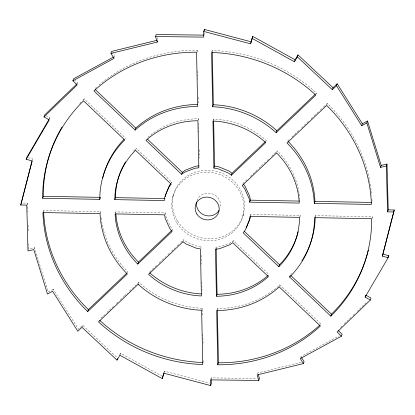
<?xml version="1.0" encoding="UTF-8"?>
<svg xmlns="http://www.w3.org/2000/svg" width="415" height="415" viewBox="0 0 415 415"><rect width="100%" height="100%" fill="white"/><g stroke="black" fill="none" stroke-linecap="round" stroke-linejoin="round"><path stroke-width="0.31" stroke-dasharray="2.08 1.56" d="M250.504 215.639L250.644 214.446L300.19 215.369A79.203 74.28 18.4 0 1 300.175 216.635M164.081 372.385L164.402 371.166L209.445 383.097M32.37 159.884L32.697 158.888L28.614 157.778M49.577 118.887L49.909 117.891L46.221 115.821M26.928 204.621L27.426 203.127L22.016 203.023M77.548 83.929L77.88 82.933L75.281 80.463M43.259 211.562L43.591 210.566L100.721 211.64A94.324 88.468 18.4 0 0 100.861 214.161M33.952 249.093L34.445 247.599L28.666 248.969L28.526 243.802M83.706 100.352L84.204 98.858L125.356 137.988L125.024 138.984M114.374 57.395L114.706 56.399L112.532 52.897M52.954 290.261L53.286 289.265L78.482 329.256L82.652 325.298L117.642 358.124M100.389 212.636L100.721 211.64M135.689 149.779L136.187 148.285L171.877 182.226L171.545 183.222M115.256 213.414L115.754 211.92L165.3 212.848L165.87 216.448L170.425 226.533L172.806 229.454L172.474 230.45M82.154 326.792L82.652 325.298M196.907 51.206L197.239 50.21A151.802 142.371 18.4 0 0 97.982 85.967M127.664 272.977L127.996 271.981A94.324 88.468 18.4 0 1 103.802 231.16M211.775 51.984L212.273 50.49A151.802 142.371 18.4 0 1 316.474 93.11L316.147 94.106M138.33 283.772L138.828 282.278A94.324 88.468 18.4 0 0 202.323 308.252L202.489 316.65M164.802 214.342L165.3 212.848M120.054 354.726L120.552 353.232L161.824 376.032M198.09 120.251L198.588 118.757A79.203 74.28 18.4 0 0 147.574 137.541M172.806 196.98L173.47 194.988M213.123 120.532L213.621 119.038A79.203 74.28 18.4 0 1 266.404 140.628L266.072 141.624M183.14 241.245L183.638 239.751L186.709 242.018L197.322 246.354L201.114 246.899L201.14 248.191M200.782 247.895L201.114 246.899M163.904 372.66L164.402 371.166M215.816 248.18L216.148 247.184L219.924 246.78L230.372 242.832L233.355 240.684L269.045 274.621L268.713 275.617M201.825 309.746L202.323 308.252M232.857 242.178L233.355 240.684M242.858 216.028L243.522 214.036M217.024 309.528L217.356 308.532A94.324 88.468 18.4 0 0 279.876 284.918L321.028 324.048L320.696 325.044M250.146 215.94L250.644 214.446M276.738 152.419L277.236 150.925A79.203 74.28 18.4 0 1 299.801 199.184M210.711 379.377L211.209 377.883L257.523 378.439M326.807 104.902L327.305 103.408A151.802 142.371 18.4 0 1 371.664 195.439M299.692 216.863L300.19 215.369M279.378 286.412L279.876 284.918M257.456 373.91L257.788 372.914L301.56 362.222M314.892 216.651L315.224 215.655L372.354 216.723A151.802 142.371 18.4 0 1 372.354 218.658M300.626 357.606L300.958 356.61L339.299 335.73M372.022 217.719L372.354 216.723M49.261 119.001L49.909 117.891M119.582 354.861L120.552 353.232M171.12 183.171L171.877 182.226M340.554 327.409L341.939 326.076M344.248 323.85L351.173 317.185M353.02 315.405L354.861 313.626M357.17 311.406L359.017 309.626M359.478 309.185L364.095 304.74M364.557 304.294L367.327 301.627M315.545 93.998L316.474 93.11M101.053 318.123L104.782 314.586M107.117 312.37L108.979 310.602M109.446 310.161L114.576 305.29M116.444 303.521L118.306 301.752M120.174 299.978L123.903 296.44M124.37 295.999L127.633 292.897M129.501 291.128L138.828 282.278M149.722 271.939L156.688 265.325M159.012 263.12L161.803 260.475M162.265 260.034L165.984 256.506M167.842 254.743L169.699 252.979M171.556 251.215L175.275 247.688M177.132 245.924L178.99 244.16M180.847 242.396L183.638 239.751M242.858 183.554L247.968 178.704M250.287 176.5L257.259 169.885M259.116 168.122L260.973 166.358M261.44 165.917L266.549 161.067M267.016 160.626L269.802 157.98M271.659 156.216L277.236 150.925M287.668 141.027L289.997 138.818M291.864 137.043L299.324 129.962M301.658 127.753L308.651 121.113M310.985 118.898L313.782 116.247M314.248 115.801L318.445 111.817M320.313 110.048L323.109 107.392M323.576 106.951L327.305 103.408M53.286 289.265L48.135 292.025L34.445 247.599M157.135 37.625L157.876 40.094M27.426 203.127L27.67 212.164M28.023 225.08L28.215 232.182M212.273 50.49L212.298 51.782M213.621 119.038L213.647 120.329M217.356 308.532L217.382 309.823M204.403 32.588L204.455 35.125M211.209 377.883L211.235 379.149M197.239 50.21L197.286 52.793M197.644 70.882L197.81 79.281M198.168 97.369L198.308 104.476M198.588 118.757L198.614 120.049M198.676 123.271L198.868 132.945M199.2 149.706L199.361 158.089M201.28 255.282L201.457 264.308M201.799 281.718L201.975 290.744M202.831 334.091L203.008 343.138M203.355 360.583L203.392 362.518M79.727 103.428A151.802 142.371 18.4 0 1 81.05 102.033M82.844 100.207A151.802 142.371 18.4 0 1 84.204 98.858M299.843 199.823A79.203 74.28 18.4 0 1 299.91 201.088M371.928 199.267A151.802 142.371 18.4 0 1 372.073 202.442M133.547 151.065A79.203 74.28 18.4 0 1 136.187 148.285M95.108 88.53A151.802 142.371 18.4 0 1 97.494 86.393M115.821 213.186A79.203 74.28 18.4 0 1 115.754 211.92M291.646 273.667A94.324 88.468 18.4 0 1 290.754 274.569M315.224 215.655A94.324 88.468 18.4 0 1 315.213 216.91M103.631 230.543A94.324 88.468 18.4 0 1 101.146 217.335M43.637 211.837A151.802 142.371 18.4 0 1 43.591 210.566M196.985 200.772A12.102 11.35 18.4 0 1 211.692 193.623A12.102 11.35 18.4 0 1 220.168 207.687M176.92 223.057A36.307 34.051 18.4 0 0 239.419 224.225A36.307 34.051 18.4 0 0 207.158 172.23A36.307 34.051 18.4 0 0 176.92 223.057M177.584 221.065A36.307 34.051 18.4 0 0 240.078 222.233A36.307 34.051 18.4 0 0 207.816 170.238A36.307 34.051 18.4 0 0 177.584 221.065"/><path stroke-width="0.62" d="M165.232 196.772L165.372 195.579M250.432 216.236L250.219 218.031L246.054 227.949M163.92 372.997L162.291 378.646L119.888 355.224L116.983 360.116L81.988 327.29L77.818 331.248L52.622 291.257L47.471 294.017L33.786 249.591L28.007 250.961L26.762 205.119L20.75 205.005L32.038 160.88L26.197 159.293L26.861 157.301L48.934 119.556M32.225 160.75L20.75 205.005M382.303 256.112L382.962 254.12L388.803 255.707L388.139 257.699L382.303 256.112L394.25 209.995L388.238 209.881L387.574 211.873L393.586 211.987M382.962 254.12L394.25 209.995M162.291 378.646L163.738 373.158L210.659 385.587L211.323 383.595L211.245 379.787M250.598 43.834L251.262 41.842L204.341 29.413L203.677 31.405L250.598 43.834L252.709 36.354L295.112 59.776L294.448 61.768L252.045 38.346M251.423 41.23L252.709 36.354M26.197 159.293L49.245 119.883L43.98 116.931L44.644 114.939L76.957 83.825M43.98 116.931L77.216 84.925L72.884 80.806L73.548 78.814L113.575 57.011M42.646 198.277A151.802 142.371 18.4 0 1 83.54 100.85L124.692 139.98A94.324 88.468 18.4 0 0 99.776 199.345L42.646 198.277L43.31 196.285A151.802 142.371 18.4 0 1 62.068 126.928M72.884 80.806L114.042 58.391L110.94 53.39L111.599 51.398L157.254 40.245M99.776 199.345L100.269 197.851M110.94 53.39L157.212 42.086L155.547 36.536L156.211 34.544L203.812 35.119M157.212 42.086L157.544 41.09M135.124 130.082A94.324 88.468 18.4 0 1 197.644 106.468L196.575 52.202A151.802 142.371 18.4 0 0 93.972 90.952L135.124 130.082L135.788 128.09A94.324 88.468 18.4 0 1 197.665 104.481M114.81 199.631A79.203 74.28 18.4 0 1 135.523 150.277L171.213 184.219L168.947 187.051L164.781 196.969L164.356 200.554L114.81 199.631L115.469 197.639A79.203 74.28 18.4 0 1 125.569 161.798M87.695 311.592L127.332 273.973A94.324 88.468 18.4 0 1 100.056 213.626L42.927 212.558A151.802 142.371 18.4 0 0 87.695 311.592L88.359 309.6L126.596 273.309M137.764 264.075L172.142 231.446L169.766 228.525L165.206 218.44L164.636 214.84L115.09 213.912A79.203 74.28 18.4 0 0 137.764 264.075L138.428 262.083L171.877 230.335M116.983 360.116L117.476 358.622M181.646 174.316L184.628 172.168L195.076 168.22L198.852 167.816L197.924 120.749A79.203 74.28 18.4 0 0 145.956 140.379L181.646 174.316L182.31 172.324L185.292 170.176L195.74 166.228L198.889 165.891M212.677 106.748L211.609 52.482A151.802 142.371 18.4 0 1 315.815 95.102L276.172 132.722A94.324 88.468 18.4 0 0 212.677 106.748L213.341 104.756L212.309 52.425M213.886 168.101L212.957 121.03A79.203 74.28 18.4 0 1 265.74 142.62L231.363 175.249L228.292 172.982L217.678 168.646L213.886 168.101L214.55 166.109L213.658 120.973M231.363 175.249L232.026 173.257L265.476 141.51M216.412 296.243L215.484 249.176L219.26 248.772L229.708 244.824L232.691 242.676L268.381 276.613A79.203 74.28 18.4 0 1 216.412 296.243L217.076 294.251L216.174 248.471M297.358 56.876L298.017 54.884L333.012 87.71L332.348 89.702L297.358 56.876L294.448 61.768M249.7 202.152L249.13 198.552L244.575 188.467L242.194 185.547L276.572 152.917A79.203 74.28 18.4 0 1 299.246 203.08L249.7 202.152L250.364 200.16L249.794 196.56L245.234 186.475L243.252 184.042M276.172 132.722L276.836 130.73L315.078 94.438M217.761 364.79L216.692 310.524A94.324 88.468 18.4 0 0 279.212 286.91L320.364 326.04A151.802 142.371 18.4 0 1 217.761 364.79L218.425 362.798L217.393 310.467M336.518 85.744L337.182 83.752L362.378 123.743L361.714 125.735L336.518 85.744L332.348 89.702M278.813 266.715A79.203 74.28 18.4 0 0 299.531 217.361L249.98 216.438L249.555 220.023L245.39 229.941L243.123 232.774L278.813 266.715L279.477 264.723A79.203 74.28 18.4 0 0 298.167 231.72M289.644 277.013A94.324 88.468 18.4 0 0 314.565 217.647L371.69 218.715A151.802 142.371 18.4 0 1 330.796 316.142L289.644 277.013L289.976 276.017M314.28 203.36A94.324 88.468 18.4 0 0 287.004 143.019L326.641 105.4A151.802 142.371 18.4 0 1 371.409 204.434L314.28 203.36L314.944 201.374A94.324 88.468 18.4 0 0 288.119 141.479M210.659 385.587L210.545 379.875L258.789 380.456L259.453 378.464L258.343 374.766M380.555 167.401L381.214 165.409L386.993 164.039L386.334 166.031L380.555 167.401L366.865 122.975L367.529 120.983L362.378 123.743M258.789 380.456L257.124 374.906L303.401 363.602L304.06 361.61L301.581 357.611M330.796 316.142L331.461 314.15A151.802 142.371 18.4 0 0 368.37 250.152M303.401 363.602L300.294 358.602L341.452 336.186L342.116 334.194L338.22 330.485M365.755 295.117L371.02 298.069L370.356 300.061L365.091 297.109L365.589 295.615M165.445 194.977L169.611 185.059L170.741 183.643M387.828 257.373L388.803 255.707M365.091 297.109L388.139 257.699M295.112 59.776L298.017 54.884M370.356 300.061L337.12 332.067L341.452 336.186M333.012 87.71L337.182 83.752M361.714 125.735L366.865 122.975M155.547 36.536L203.791 37.117L203.677 31.405M43.31 196.285L100.435 197.353M115.469 197.639L165.02 198.562M250.364 200.16L299.267 201.078M314.944 201.374L371.43 202.427M214.55 166.109L218.342 166.654L228.956 170.99L232.026 173.257M95.102 89.407L135.788 128.09M147.558 139.279L182.31 172.324M244.253 231.228L279.477 264.723M290.775 275.461L331.461 314.15M367.529 120.983L381.214 165.409M386.993 164.039L388.238 209.881M386.334 166.031L387.574 211.873M204.341 29.413L204.367 30.684M102.754 177.931A94.324 88.468 18.4 0 1 124.018 139.341M213.341 104.756A94.324 88.468 18.4 0 1 276.836 130.73M138.428 262.083A79.203 74.28 18.4 0 1 115.863 213.824M302.587 259.671A94.324 88.468 18.4 0 1 301.913 260.734M315.203 217.543A94.324 88.468 18.4 0 1 302.919 259.136M268.09 275.467A79.203 74.28 18.4 0 1 217.076 294.251M320.084 324.914A151.802 142.371 18.4 0 1 218.425 362.798M201.4 293.939A79.203 74.28 18.4 0 1 149.732 272.805M202.759 362.497A151.802 142.371 18.4 0 1 99.657 320.328M88.359 309.6A151.802 142.371 18.4 0 1 43.668 212.47M219.021 210.421A12.102 11.35 18.4 0 1 204.393 215.095A12.102 11.35 18.4 0 1 196.684 201.913M138.164 284.27L98.526 321.89A151.802 142.371 18.4 0 0 202.728 364.51L201.659 310.244A94.324 88.468 18.4 0 1 138.164 284.27M182.974 241.743L148.596 274.372A79.203 74.28 18.4 0 0 201.379 295.962L200.45 248.891L196.658 248.346L186.044 244.01L182.974 241.743M196.866 214.016A12.102 11.35 18.4 0 0 217.699 214.405A12.102 11.35 18.4 0 0 206.945 197.073A12.102 11.35 18.4 0 0 196.866 214.016"/></g></svg>
